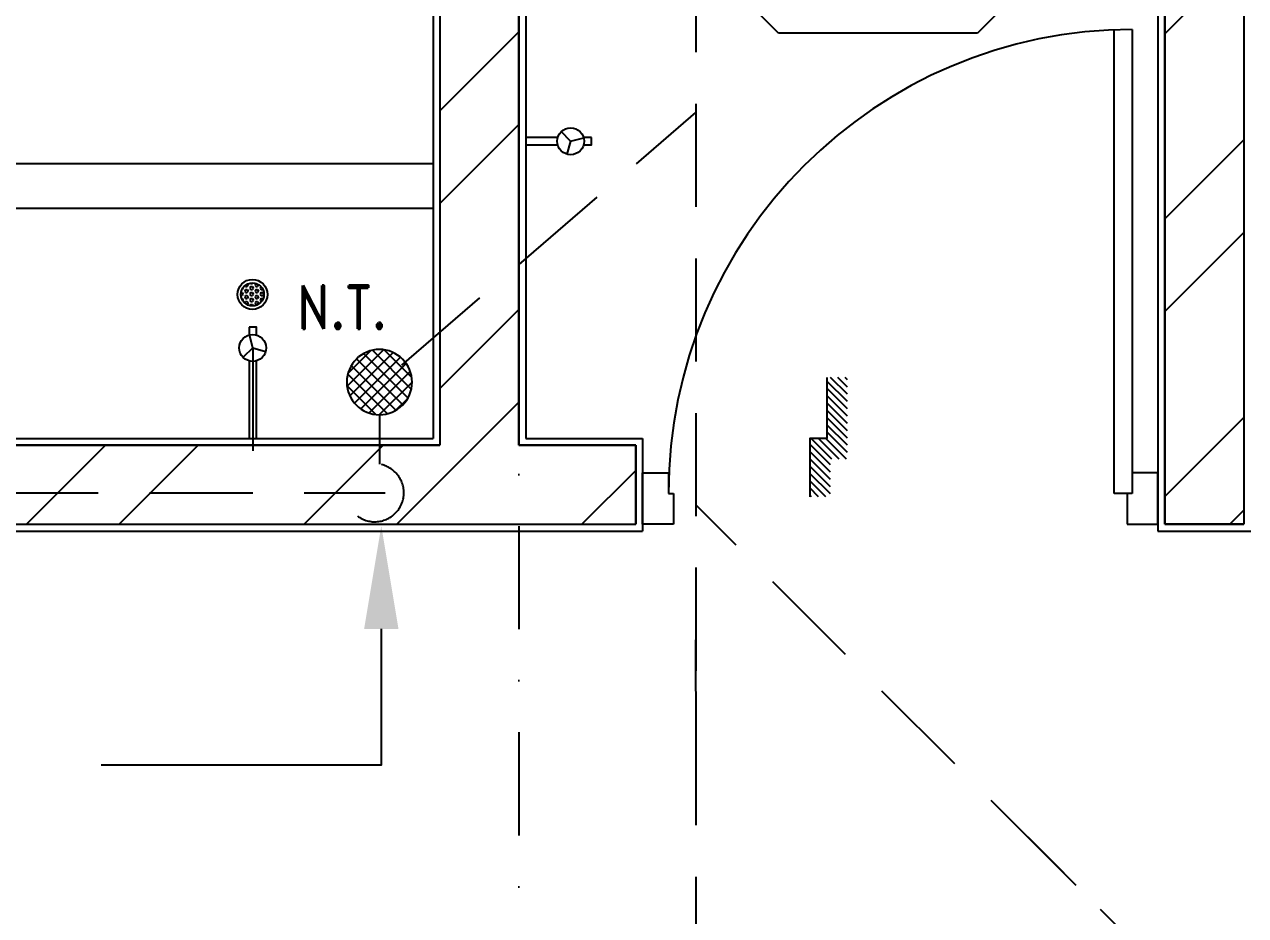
# Model space of a CAD drawing. Extents: x -437689 to -407696, y -55787 to -37037.
# Drawn here: x -435574 to -434686, y -51205 to -50556 of the extents above; entities that cross this region are included whole.
import ezdxf

# ---------------------------------------------------------------- set-up
doc = ezdxf.new("R2010")
doc.units = 0
doc.header["$LTSCALE"] = 150
doc.header["$MEASUREMENT"] = 0
doc.linetypes.add('DASHDOT', pattern=[1, 0.5, -0.25, 0, -0.25])
doc.linetypes.add('DASHED', pattern=[0.75, 0.5, -0.25])
doc.layers.get('0').update_dxf_attribs({"linetype": 'CONTINUOUS'})
for name, color, linetype in [('5MM', 6, 'CONTINUOUS'), ('DOOR', 31, 'CONTINUOUS'), ('DR', 6, 'CONTINUOUS'), ('DROP', 64, 'CONTINUOUS'), ('GRID', 252, 'DASHDOT'), ('HAT', 9, 'CONTINUOUS'), ('TOILET', 9, 'CONTINUOUS'), ('TXT', 7, 'CONTINUOUS'), ('WALL', 7, 'CONTINUOUS'), ('WASTE', 3, 'DASHED')]:
    doc.layers.add(name, color=color, linetype=linetype)
doc.styles.add('TESTI', font='ROMAND.SHX')

# ---------------------------------------------------------------- blocks, each defined once
blk = doc.blocks.new('*X0')
at = {"color": 0}
for p, q in [((12813.4, 9935), (12788.4, 9960)), ((12820.5, 9936.7), (12795.5, 9961.7)), ((12829.3, 9936.7), (12804.3, 9961.7)), ((12838.2, 9936.7), (12813.2, 9961.7)), ((12847, 9936.7), (12822, 9961.7)), ((12855.8, 9936.7), (12830.8, 9961.7)), ((12859.3, 9942.1), (12839.7, 9961.7)), ((12859.3, 9951), (12848.5, 9961.7)), ((12859.3, 9959.8), (12857.4, 9961.7)), ((12743.8, 9916.2), (12718.8, 9941.2)), ((12752.6, 9916.2), (12727.6, 9941.2)), ((12761.4, 9916.2), (12736.4, 9941.2)), ((12770.3, 9916.2), (12745.3, 9941.2)), ((12779.1, 9916.2), (12754.1, 9941.2)), ((12788, 9916.2), (12763, 9941.2)), ((12796.8, 9916.2), (12771.8, 9941.2)), ((12805.6, 9916.2), (12780.6, 9941.2)), ((12813.4, 9926.1), (12788.4, 9951.1)), ((12813.4, 9917.3), (12788.4, 9942.3)), ((12734.9, 9916.2), (12714.5, 9936.6)), ((12726.1, 9916.2), (12714.5, 9927.8)), ((12717.3, 9916.2), (12714.5, 9918.9))]:
    blk.add_line(p, q, dxfattribs=at)
blk = doc.blocks.new('*X1')
at = {"color": 0}
for p, q in [((7374.2, -71871.4), (7375, -71871.4)), ((7376.2, -71873.6), (7375, -71871.4)), ((7380, -71871.4), (7379, -71869.7)), ((7380, -71871.4), (7382.5, -71871.4)), ((7382.5, -71871.4), (7383.7, -71869.3)), ((7386.2, -71873.6), (7387.5, -71871.4)), ((7387.5, -71871.4), (7390, -71871.4)), ((7391.2, -71873.6), (7390, -71871.4)), ((7365.8, -71884.4), (7367.5, -71884.4)), ((7366, -71888.8), (7367.5, -71888.8)), ((7366.8, -71880.1), (7367.5, -71880.1)), ((7367.5, -71880.1), (7368.7, -71877.9)), ((7368.7, -71886.6), (7367.5, -71884.4)), ((7367.5, -71888.8), (7368.7, -71886.6)), ((7368.7, -71877.9), (7368.3, -71877.2)), ((7372.5, -71884.4), (7371.2, -71882.3)), ((7372.5, -71875.8), (7371.2, -71873.6)), ((7371.2, -71882.3), (7372.5, -71880.1)), ((7371.2, -71890.9), (7372.5, -71888.8)), ((7372.5, -71875.8), (7375, -71875.8)), ((7372.5, -71880.1), (7375, -71880.1)), ((7372.5, -71884.4), (7375, -71884.4)), ((7372.5, -71888.8), (7375, -71888.8)), ((7375, -71875.8), (7376.2, -71873.6)), ((7376.2, -71882.3), (7375, -71880.1)), ((7375, -71884.4), (7376.2, -71882.3)), ((7376.2, -71890.9), (7375, -71888.8)), ((7380, -71880.1), (7378.7, -71877.9)), ((7380, -71888.8), (7378.7, -71886.6)), ((7378.7, -71877.9), (7380, -71875.8)), ((7378.7, -71886.6), (7380, -71884.4)), ((7380, -71875.8), (7382.5, -71875.8)), ((7380, -71880.1), (7382.5, -71880.1)), ((7380, -71884.4), (7382.5, -71884.4)), ((7380, -71888.8), (7382.5, -71888.8)), ((7383.7, -71877.9), (7382.5, -71875.8)), ((7382.5, -71880.1), (7383.7, -71877.9)), ((7383.7, -71886.6), (7382.5, -71884.4)), ((7382.5, -71888.8), (7383.7, -71886.6)), ((7387.5, -71875.8), (7386.2, -71873.6)), ((7387.5, -71884.4), (7386.2, -71882.3)), ((7386.2, -71882.3), (7387.5, -71880.1)), ((7386.2, -71890.9), (7387.5, -71888.8)), ((7387.5, -71875.8), (7390, -71875.8)), ((7387.5, -71880.1), (7390, -71880.1)), ((7387.5, -71884.4), (7390, -71884.4)), ((7387.5, -71888.8), (7390, -71888.8)), ((7390, -71875.8), (7391.2, -71873.6)), ((7391.2, -71882.3), (7390, -71880.1)), ((7390, -71884.4), (7391.2, -71882.3)), ((7391.2, -71890.9), (7390, -71888.8)), ((7395, -71880.1), (7393.7, -71877.9)), ((7395, -71888.8), (7393.7, -71886.6)), ((7393.7, -71877.9), (7395, -71875.8)), ((7393.7, -71886.6), (7395, -71884.4)), ((7395, -71875.8), (7395.8, -71875.8)), ((7395, -71880.1), (7397.5, -71880.1)), ((7395, -71884.4), (7397.5, -71884.4)), ((7395, -71888.8), (7397.5, -71888.8)), ((7397.5, -71880.1), (7397.9, -71879.4)), ((7398.7, -71886.6), (7397.5, -71884.4)), ((7397.5, -71888.8), (7398.7, -71886.6)), ((7367.3, -71893.1), (7367.5, -71893.1)), ((7368.7, -71895.3), (7367.5, -71893.1)), ((7368.6, -71895.5), (7368.7, -71895.3)), ((7372.5, -71893.1), (7371.2, -71890.9)), ((7371.7, -71898.8), (7372.5, -71897.4)), ((7372.5, -71893.1), (7375, -71893.1)), ((7372.5, -71897.4), (7375, -71897.4)), ((7375, -71893.1), (7376.2, -71890.9)), ((7376.2, -71899.6), (7375, -71897.4)), ((7375.3, -71901.2), (7376.2, -71899.6)), ((7380, -71897.4), (7378.7, -71895.3)), ((7378.7, -71895.3), (7380, -71893.1)), ((7379.6, -71902.5), (7380, -71901.8)), ((7380, -71893.1), (7382.5, -71893.1)), ((7380, -71897.4), (7382.5, -71897.4)), ((7380, -71901.8), (7382.5, -71901.8)), ((7383.7, -71895.3), (7382.5, -71893.1)), ((7382.5, -71897.4), (7383.7, -71895.3)), ((7383.1, -71902.8), (7382.5, -71901.8)), ((7387.5, -71893.1), (7386.2, -71890.9)), ((7387.5, -71901.8), (7386.2, -71899.6)), ((7386.2, -71899.6), (7387.5, -71897.4)), ((7387.5, -71893.1), (7390, -71893.1)), ((7387.5, -71897.4), (7390, -71897.4)), ((7387.5, -71901.8), (7388.3, -71901.8)), ((7390, -71893.1), (7391.2, -71890.9)), ((7391.2, -71899.6), (7390, -71897.4)), ((7390.6, -71900.7), (7391.2, -71899.6)), ((7394.9, -71897.3), (7393.7, -71895.3)), ((7393.7, -71895.3), (7395, -71893.1)), ((7395, -71893.1), (7397.5, -71893.1)), ((7397.6, -71893.3), (7397.5, -71893.1))]:
    blk.add_line(p, q, dxfattribs=at)

msp = doc.modelspace()

# ---------------------------------------------------------------- linework, layer by layer
for p, q in [((-435176.64, -50641.37), (-435183.44, -50634.34)), ((-435176.64, -50641.37), (-435179.33, -50650.78)), ((-435176.64, -50641.37), (-435167.15, -50639)), ((-435408.01, -50791.78), (-435410.39, -50782.29)), ((-435408.01, -50791.78), (-435415.05, -50798.59)), ((-435408.01, -50791.78), (-435398.6, -50794.47))]:
    msp.add_line(p, q)
at = {"color": 0}
for p, q in [((-435339.37, -50819.71), (-435312.78, -50793.12)), ((-435339.37, -50819.71), (-435312.78, -50793.12)), ((-435292.62, -50821.78), (-435320.92, -50793.48)), ((-435292.62, -50821.78), (-435320.92, -50793.48)), ((-435292.31, -50813.25), (-435312.39, -50793.17)), ((-435292.31, -50813.25), (-435312.39, -50793.17)), ((-435338.65, -50810.15), (-435322.33, -50793.83)), ((-435338.65, -50810.15), (-435322.33, -50793.83)), ((-435337.4, -50826.58), (-435305.91, -50795.09)), ((-435337.4, -50826.58), (-435305.91, -50795.09)), ((-435333.97, -50831.98), (-435300.5, -50798.52)), ((-435333.97, -50831.98), (-435300.5, -50798.52)), ((-435298.82, -50833.26), (-435332.4, -50799.67)), ((-435298.82, -50833.26), (-435332.4, -50799.67)), ((-435295.04, -50828.19), (-435327.33, -50795.9)), ((-435295.04, -50828.19), (-435327.33, -50795.9)), ((-435310.04, -50839.71), (-435338.85, -50810.9)), ((-435310.04, -50839.71), (-435338.85, -50810.9)), ((-435303.77, -50837.14), (-435336.28, -50804.63)), ((-435303.77, -50837.14), (-435336.28, -50804.63)), ((-435329.34, -50836.19), (-435296.29, -50803.15)), ((-435329.34, -50836.19), (-435296.29, -50803.15)), ((-435323.46, -50839.16), (-435293.33, -50809.02)), ((-435323.46, -50839.16), (-435293.33, -50809.02)), ((-435318.3, -50840.29), (-435339.43, -50819.16)), ((-435318.3, -50840.29), (-435339.43, -50819.16)), ((-435315.89, -50840.42), (-435292.06, -50816.6)), ((-435315.89, -50840.42), (-435292.06, -50816.6)), ((-435303.77, -50837.14), (-435295.35, -50828.72)), ((-435303.77, -50837.14), (-435295.35, -50828.72))]:
    msp.add_line(p, q, dxfattribs=at)
for points in [[(-435186.06, -50638.7), (-435209.26, -50638.7), (-435209.26, -50644.04), (-435186.06, -50644.04)], [(-435167.23, -50644.04), (-435161.52, -50644.04), (-435161.52, -50638.7)], [(-435161.52, -50638.7), (-435167.23, -50638.7)], [(-435405.34, -50782.37), (-435405.34, -50776.66), (-435410.68, -50776.66)], [(-435410.68, -50776.66), (-435410.68, -50782.37)], [(-435410.68, -50801.2), (-435410.68, -50857.61), (-435405.34, -50857.61), (-435405.34, -50801.2)]]:
    msp.add_lwpolyline(points)
for centre, radius in [((-435176.64, -50641.37), 9.79), ((-435408.19, -50752.84), 10.88), ((-435408.19, -50752.84), 8.38), ((-435408.01, -50791.78), 9.79)]:
    msp.add_circle(centre, radius)
for start, end in [(0, 180), (0, 180), (180, 360), (180, 360)]:
    msp.add_arc((-435315.81, -50816.67), 23.75, start, end)
at = {"layer": '5MM'}
msp.add_lwpolyline([(-434990.31, -50813.3), (-434990.31, -50857.61), (-435002.62, -50857.61), (-435002.62, -50900.13)], dxfattribs=at)
at = {"layer": 'DOOR', "color": 8}
for p, q in [((-434781.14, -50897.61), (-434781.14, -50560.37)), ((-434768.01, -50560.11), (-434768.01, -50897.61)), ((-435124.26, -50920.11), (-435124.26, -50882.61)), ((-435124.26, -50882.61), (-435105.51, -50882.61)), ((-435105.51, -50882.61), (-435105.51, -50897.61)), ((-434749.26, -50882.61), (-434768.01, -50882.61)), ((-434768.01, -50882.61), (-434768.01, -50897.61)), ((-434749.26, -50920.11), (-434749.26, -50882.61)), ((-434686.76, -50884.24), (-434686.76, -50920.11)), ((-435105.51, -50897.61), (-435101.76, -50897.61)), ((-435101.76, -50897.61), (-435101.76, -50920.11)), ((-434768.01, -50897.61), (-434781.14, -50897.61)), ((-434768.01, -50897.61), (-434771.76, -50897.61)), ((-434771.76, -50897.61), (-434771.76, -50920.11)), ((-435101.76, -50920.11), (-435124.26, -50920.11)), ((-434771.76, -50920.11), (-434749.26, -50920.11))]:
    msp.add_line(p, q, dxfattribs=at)
msp.add_arc((-434768.01, -50897.61), 337.5, 90, 180, dxfattribs=at)
at = {"layer": 'DR', "linetype": 'CONTINUOUS', "ltscale": 900}
msp.add_lwpolyline([(-435314.44, -50996.23), (-435314.44, -51095.31), (-435518.21, -51095.31)], dxfattribs=at)
msp.add_solid([(-435326.94, -50996.23), (-435314.44, -50921.23), (-435301.94, -50996.23)], dxfattribs=at)
at = {"layer": 'GRID'}
msp.add_line((-435214.26, -46868.7), (-435214.26, -52414.38), dxfattribs=at)
at = {"layer": 'TOILET'}
for p, q in [((-435025.51, -50562.61), (-435063.01, -50525.11)), ((-434843.01, -50525.11), (-434880.51, -50562.61)), ((-434880.51, -50562.61), (-435025.51, -50562.61))]:
    msp.add_line(p, q, dxfattribs=at)
at = {"layer": 'WALL', "color": 9}
for p, q in [((-435276.76, -49960.33), (-435276.76, -50857.61)), ((-434749.26, -50192.61), (-434749.26, -50925.11)), ((-435209.26, -50857.61), (-435124.26, -50857.61)), ((-434749.26, -50925.11), (-434681.76, -50925.11))]:
    msp.add_line(p, q, dxfattribs=at)
at = {"layer": 'WALL'}
for p, q in [((-435271.76, -49965.33), (-435271.76, -50862.61)), ((-434744.26, -50187.61), (-434744.26, -50920.11)), ((-434686.76, -50187.61), (-434686.76, -50920.11)), ((-435214.26, -50862.61), (-435129.26, -50862.61)), ((-435129.26, -50862.61), (-435129.26, -50920.11)), ((-435124.26, -50857.61), (-435124.26, -50920.11)), ((-435214.26, -50920.11), (-435129.26, -50920.11)), ((-434744.26, -50920.11), (-434686.76, -50920.11))]:
    msp.add_line(p, q, dxfattribs=at)
at = {"layer": 'WALL', "linetype": 'DASHDOT', "ltscale": 900}
for p, q in [((-434744.26, -50920.11), (-434744.26, -50187.61)), ((-434686.76, -50187.61), (-434686.76, -50920.11)), ((-435214.26, -50297.61), (-435214.26, -50862.61)), ((-434686.76, -50920.11), (-434744.26, -50920.11))]:
    msp.add_line(p, q, dxfattribs=at)
at = {"layer": 'WALL', "color": 9, "linetype": 'CONTINUOUS'}
for p, q in [((-435271.76, -50297.61), (-435271.76, -50862.61)), ((-435214.26, -50862.61), (-435214.26, -50297.61)), ((-435271.76, -50862.61), (-436069.26, -50862.61)), ((-436064.26, -50857.61), (-435276.76, -50857.61)), ((-435129.26, -50862.61), (-435214.26, -50862.61)), ((-435129.26, -50920.11), (-435129.26, -50862.61)), ((-436069.26, -50920.11), (-435129.26, -50920.11)), ((-436064.26, -50925.11), (-435124.26, -50925.11))]:
    msp.add_line(p, q, dxfattribs=at)
at = {"layer": 'WALL', "color": 9, "linetype": 'DASHDOT', "ltscale": 900}
for p, q in [((-435209.26, -50297.61), (-435209.26, -50857.61)), ((-434744.26, -50563.25), (-434686.76, -50505.75)), ((-435271.76, -50619.28), (-435214.26, -50561.78)), ((-435271.76, -50686.64), (-435214.26, -50629.14)), ((-434744.26, -50697.95), (-434686.76, -50640.45)), ((-434744.26, -50765.3), (-434686.76, -50707.8)), ((-435271.76, -50821.34), (-435214.26, -50763.84)), ((-435303.18, -50920.11), (-435214.26, -50831.19)), ((-434744.26, -50900.01), (-434686.76, -50842.51)), ((-435572.59, -50920.11), (-435515.09, -50862.61)), ((-435505.24, -50920.11), (-435447.74, -50862.61)), ((-435370.53, -50920.11), (-435313.03, -50862.61)), ((-435124.26, -50857.61), (-435124.26, -50925.11)), ((-435168.48, -50920.11), (-435129.26, -50880.89)), ((-434697.01, -50920.11), (-434686.76, -50909.86))]:
    msp.add_line(p, q, dxfattribs=at)
at = {"layer": 'WALL', "linetype": 'CONTINUOUS'}
for p, q in [((-436064.26, -50657.61), (-435276.76, -50657.61)), ((-436064.26, -50690.11), (-435276.76, -50690.11)), ((-436069.26, -50862.61), (-435271.76, -50862.61)), ((-436069.26, -50920.11), (-435129.26, -50920.11)), ((-434744.26, -50920.11), (-434686.76, -50920.11))]:
    msp.add_line(p, q, dxfattribs=at)
at = {"layer": 'WASTE'}
for p, q in [((-435085.52, -50051.67, 0), (-435085.52, -51525.06, 0)), ((-435299.56, -50804.22), (-435085.52, -50620.54)), ((-435408.01, -50791.78), (-435408.01, -50897.21)), ((-435315.81, -50840.42), (-435315.81, -50876.38)), ((-435933.01, -50897.21), (-435311.55, -50897.21)), ((-434260.66, -51730.9), (-435085.52, -50906.03)), ((-435085.27, -51079.19, 0), (-435085.52, -50987.54, 0)), ((-434808.9, -51182.99), (-434873.54, -51118.01))]:
    msp.add_line(p, q, dxfattribs=at)
msp.add_arc((-435319.15, -50897.21), 21.09, 233.1301, 126.8699, dxfattribs=at)

# ---------------------------------------------------------------- block references
at = {"layer": 'DROP', "extrusion": (0, 0, -1), "xscale": 0.6, "yscale": 0.6, "zscale": -0.6, "rotation": 270}
msp.add_blockref('*X0', (429025.59, -43184.58), dxfattribs=at)
at = {"layer": 'HAT', "extrusion": (0, 0, -1), "xscale": 0.5, "yscale": 0.5, "zscale": -0.5, "rotation": 180}
msp.add_blockref('*X1', (439099.44, -86695.86), dxfattribs=at)

# ---------------------------------------------------------------- texts
at = {"layer": 'TXT', "style": 'TESTI', "width": 0.8}
msp.add_text('N.T.', height=31.5, dxfattribs=at).set_placement((-435375.78, -50777.93))

doc.saveas('drawing.dxf')
